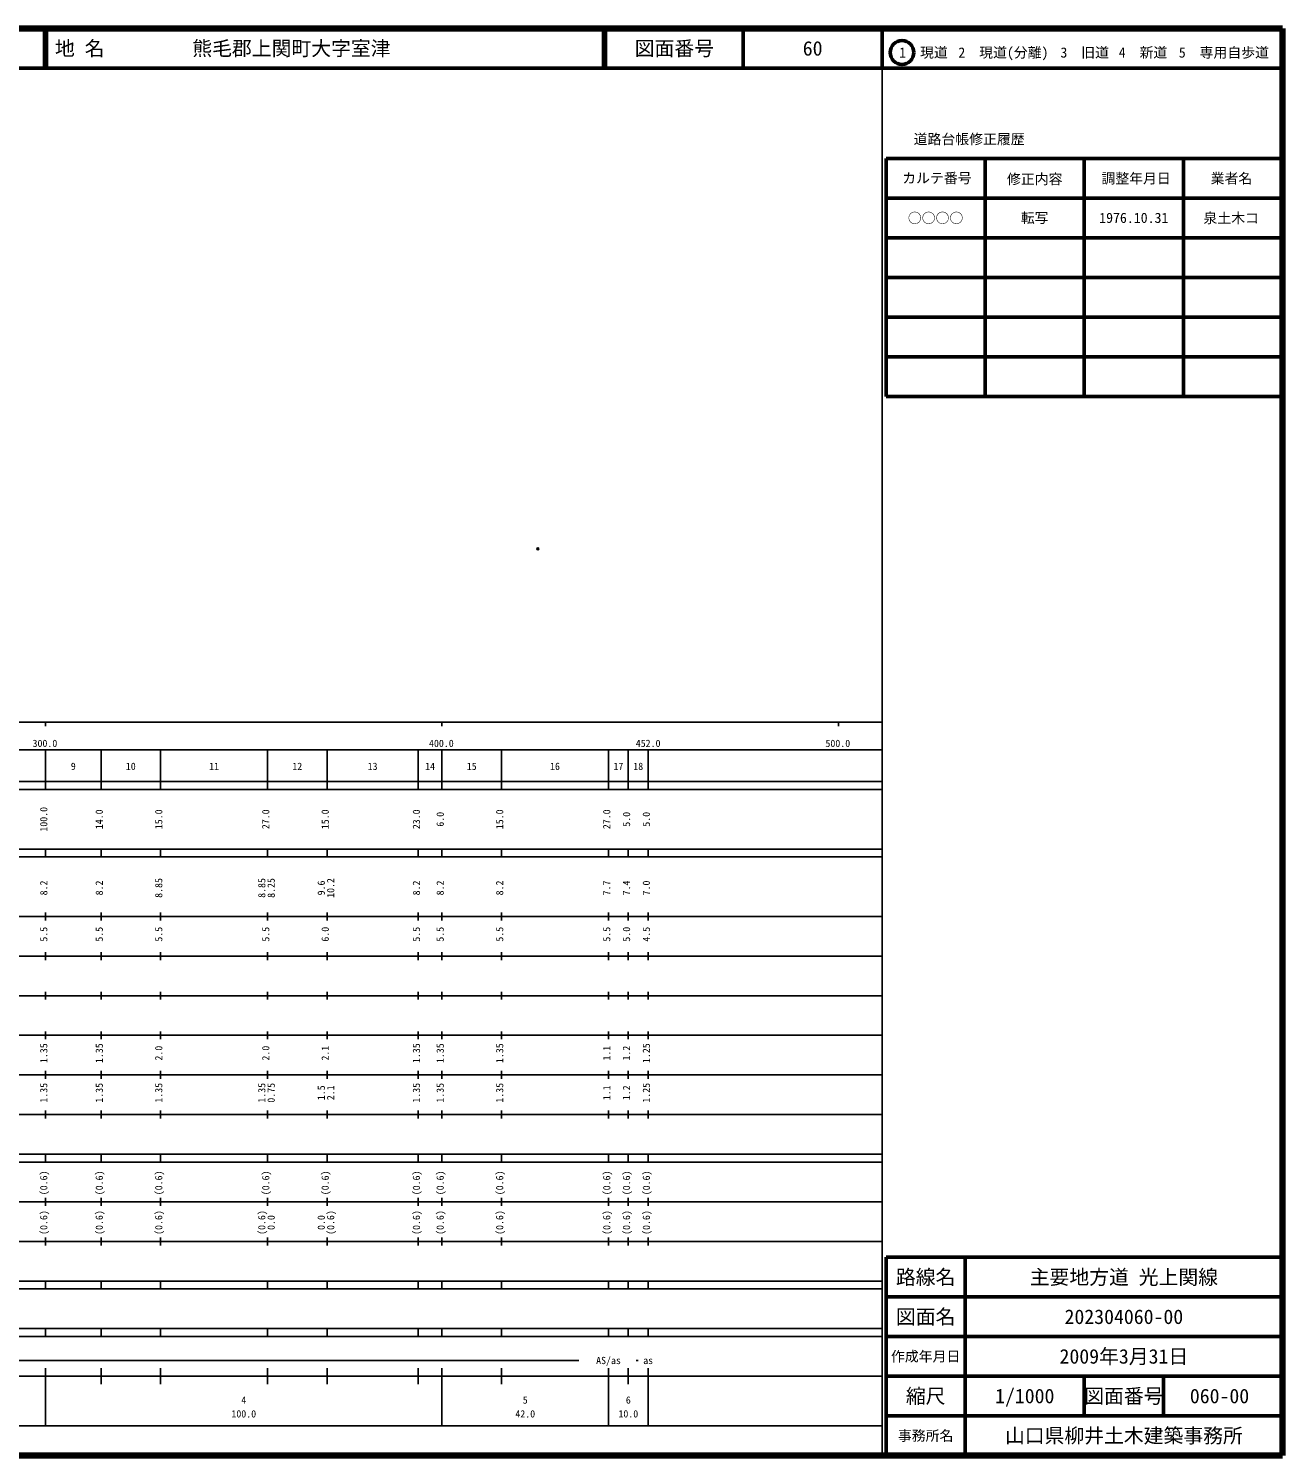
# Model space of a CAD drawing. Units: millimetres on the paper. Extents: x 40 to 680, y 20 to 380.
# Drawn here: x 363.7 to 680, y 20 to 380 of the extents above; entities that cross this region are included whole.
import ezdxf
from ezdxf.enums import TextEntityAlignment as Align

# ---------------------------------------------------------------- set-up
doc = ezdxf.new("R2010")
doc.units = ezdxf.units.MM
doc.header["$PDMODE"] = 32
doc.header["$PDSIZE"] = 0.5
doc.layers.add('M-OTRS', color=6, linetype='Continuous')
doc.layers.add('M-TTL-TXT', color=7, linetype='Continuous')
for name, color, linetype, lineweight in [('M-TTL', 2, 'Continuous', 140), ('M-TTL-BAND', 7, 'Continuous', 25), ('M-TTL-FRAM', 2, 'Continuous', 50), ('M-TTL-LINE', 7, 'Continuous', 50)]:
    doc.layers.add(name, color=color, linetype=linetype, lineweight=lineweight)
doc.styles.add('ＭＳ ゴシック', font='')
doc.styles.get('ＭＳ ゴシック').set_extended_font_data('MS Gothic')

msp = doc.modelspace()

# ---------------------------------------------------------------- linework, layer by layer
at = {"layer": 'M-OTRS'}
msp.add_point((492.168, 248.705), dxfattribs=at)
at = {"layer": 'M-TTL'}
for p, q in [((680, 380), (40, 380)), ((680, 20), (680, 380)), ((40, 20), (680, 20))]:
    msp.add_line(p, q, dxfattribs=at)
at = {"layer": 'M-TTL-BAND'}
for p, q in [((579, 20), (579, 370)), ((40, 205), (579, 205)), ((368, 205), (368, 204)), ((468, 205), (468, 204)), ((568, 205), (568, 204)), ((68, 198), (579, 198)), ((368, 188), (368, 198)), ((382, 188), (382, 198)), ((397, 188), (397, 198)), ((424, 188), (424, 198)), ((439, 188), (439, 198)), ((462, 188), (462, 198)), ((468, 188), (468, 198)), ((483, 188), (483, 198)), ((510, 188), (510, 198)), ((515, 188), (515, 198)), ((520, 188), (520, 198)), ((40, 190), (579, 190)), ((40, 188), (579, 188)), ((40, 173), (579, 173)), ((368, 171), (368, 173)), ((382, 171), (382, 173)), ((397, 171), (397, 173)), ((424, 171), (424, 173)), ((439, 171), (439, 173)), ((462, 171), (462, 173)), ((468, 171), (468, 173)), ((483, 171), (483, 173)), ((510, 171), (510, 173)), ((515, 171), (515, 173)), ((520, 171), (520, 173)), ((40, 171), (579, 171)), ((40, 156), (579, 156)), ((368, 155), (368, 157)), ((382, 155), (382, 157)), ((397, 155), (397, 157)), ((424, 155), (424, 157)), ((439, 155), (439, 157)), ((462, 155), (462, 157)), ((468, 155), (468, 157)), ((483, 155), (483, 157)), ((510, 155), (510, 157)), ((515, 155), (515, 157)), ((520, 155), (520, 157)), ((46, 146), (579, 146)), ((368, 145), (368, 147)), ((382, 145), (382, 147)), ((397, 145), (397, 147)), ((424, 145), (424, 147)), ((439, 145), (439, 147)), ((462, 145), (462, 147)), ((468, 145), (468, 147)), ((483, 145), (483, 147)), ((510, 145), (510, 147)), ((515, 145), (515, 147)), ((520, 145), (520, 147)), ((368, 135), (368, 137)), ((382, 135), (382, 137)), ((397, 135), (397, 137)), ((424, 135), (424, 137)), ((439, 135), (439, 137)), ((462, 135), (462, 137)), ((468, 135), (468, 137)), ((483, 135), (483, 137)), ((510, 135), (510, 137)), ((515, 135), (515, 137)), ((520, 135), (520, 137)), ((52, 136), (579, 136)), ((46, 126), (579, 126)), ((368, 125), (368, 127)), ((382, 125), (382, 127)), ((397, 125), (397, 127)), ((424, 125), (424, 127)), ((439, 125), (439, 127)), ((462, 125), (462, 127)), ((468, 125), (468, 127)), ((483, 125), (483, 127)), ((510, 125), (510, 127)), ((515, 125), (515, 127)), ((520, 125), (520, 127)), ((52, 116), (579, 116)), ((368, 115), (368, 117)), ((382, 115), (382, 117)), ((397, 115), (397, 117)), ((424, 115), (424, 117)), ((439, 115), (439, 117)), ((462, 115), (462, 117)), ((468, 115), (468, 117)), ((483, 115), (483, 117)), ((510, 115), (510, 117)), ((515, 115), (515, 117)), ((520, 115), (520, 117)), ((46, 106), (579, 106)), ((368, 105), (368, 107)), ((382, 105), (382, 107)), ((397, 105), (397, 107)), ((424, 105), (424, 107)), ((439, 105), (439, 107)), ((462, 105), (462, 107)), ((468, 105), (468, 107)), ((483, 105), (483, 107)), ((510, 105), (510, 107)), ((515, 105), (515, 107)), ((520, 105), (520, 107)), ((40, 96), (579, 96)), ((40, 94), (579, 94)), ((368, 94), (368, 96)), ((382, 94), (382, 96)), ((397, 94), (397, 96)), ((424, 94), (424, 96)), ((439, 94), (439, 96)), ((462, 94), (462, 96)), ((468, 94), (468, 96)), ((483, 94), (483, 96)), ((510, 94), (510, 96)), ((515, 94), (515, 96)), ((520, 94), (520, 96)), ((49, 84), (579, 84)), ((368, 83), (368, 85)), ((382, 83), (382, 85)), ((397, 83), (397, 85)), ((424, 83), (424, 85)), ((439, 83), (439, 85)), ((462, 83), (462, 85)), ((468, 83), (468, 85)), ((483, 83), (483, 85)), ((510, 83), (510, 85)), ((515, 83), (515, 85)), ((520, 83), (520, 85)), ((40, 74), (579, 74)), ((368, 73), (368, 75)), ((382, 73), (382, 75)), ((397, 73), (397, 75)), ((424, 73), (424, 75)), ((439, 73), (439, 75)), ((462, 73), (462, 75)), ((468, 73), (468, 75)), ((483, 73), (483, 75)), ((510, 73), (510, 75)), ((515, 73), (515, 75)), ((520, 73), (520, 75)), ((40, 64), (579, 64)), ((40, 62), (579, 62)), ((368, 62), (368, 64)), ((382, 62), (382, 64)), ((397, 62), (397, 64)), ((424, 62), (424, 64)), ((439, 62), (439, 64)), ((462, 62), (462, 64)), ((468, 62), (468, 64)), ((483, 62), (483, 64)), ((510, 62), (510, 64)), ((515, 62), (515, 64)), ((520, 62), (520, 64)), ((40, 52), (579, 52)), ((368, 50), (368, 52)), ((382, 50), (382, 52)), ((397, 50), (397, 52)), ((424, 50), (424, 52)), ((439, 50), (439, 52)), ((462, 50), (462, 52)), ((468, 50), (468, 52)), ((483, 50), (483, 52)), ((510, 50), (510, 52)), ((515, 50), (515, 52)), ((520, 50), (520, 52)), ((40, 50), (579, 50)), ((71, 44), (502.5, 44)), ((517.5, 44), (517, 44)), ((40, 40), (579, 40)), ((368, 27.5), (368, 42)), ((382, 38), (382, 42)), ((397, 38), (397, 42)), ((424, 38), (424, 42)), ((439, 38), (439, 42)), ((462, 38), (462, 42)), ((468, 27.5), (468, 42)), ((483, 38), (483, 42)), ((510, 27.5), (510, 42)), ((515, 38), (515, 42)), ((520, 27.5), (520, 42)), ((68, 27.5), (579, 27.5))]:
    msp.add_line(p, q, dxfattribs=at)
at = {"layer": 'M-TTL-FRAM'}
for p, q in [((580, 347.197), (580, 287.197)), ((580, 347.197), (680, 347.197)), ((580, 287.197), (680, 287.197)), ((680, 70), (580, 70)), ((580, 70), (580, 20))]:
    msp.add_line(p, q, dxfattribs=at)
at = {"layer": 'M-TTL-LINE'}
for p, q in [((367.75, 380), (367.75, 370)), ((368.25, 380), (368.25, 370)), ((508.747, 380), (508.747, 370)), ((509.247, 380), (509.247, 370)), ((543.997, 380), (543.997, 370)), ((579, 380), (579, 370)), ((40, 370), (680, 370)), ((605, 347.197), (605, 287.197)), ((630, 347.197), (630, 287.197)), ((655, 347.197), (655, 287.197)), ((580, 337.197), (680, 337.197)), ((580, 327.197), (680, 327.197)), ((580, 317.197), (680, 317.197)), ((580, 307.197), (680, 307.197)), ((580, 297.197), (680, 297.197)), ((600, 70), (600, 20)), ((680, 60), (580, 60)), ((680, 50), (580, 50)), ((680, 40), (580, 40)), ((630, 40), (630, 30)), ((650, 40), (650, 30)), ((680, 30), (580, 30))]:
    msp.add_line(p, q, dxfattribs=at)
msp.add_circle((584.031, 373.958), 3, dxfattribs=at)

# ---------------------------------------------------------------- texts
at = {"layer": 'M-TTL-BAND', "style": 'ＭＳ ゴシック'}
for s, p in [('300.0', (367.844, 198.195)), ('400.0', (467.844, 198.195)), ('452.0', (520, 198.195)), ('500.0', (567.844, 198.195)), ('9', (375, 192.405)), ('10', (389.5, 192.405)), ('11', (410.5, 192.405)), ('12', (431.5, 192.405)), ('13', (450.5, 192.405)), ('14', (465, 192.405)), ('15', (475.5, 192.405)), ('16', (496.5, 192.405)), ('17', (512.5, 192.405)), ('18', (517.5, 192.405)), ('AS/as', (510, 42.5)), ('as', (520, 42.5)), ('4', (418, 32.523)), ('5', (489, 32.523)), ('6', (515, 32.523)), ('100.0', (418, 29.033)), ('42.0', (489, 29.033)), ('10.0', (515, 29.033))]:
    msp.add_text(s, height=1.833, dxfattribs=at).set_placement(p, align=Align.BOTTOM_CENTER)
for s, p in [('100.0', (369, 180.5)), ('14.0', (383, 180.5)), ('15.0', (398, 180.5)), ('27.0', (425, 180.5)), ('15.0', (440, 180.5)), ('23.0', (463, 180.5)), ('6.0', (469, 180.5)), ('15.0', (484, 180.5)), ('27.0', (511, 180.5)), ('5.0', (516, 180.5)), ('5.0', (521, 180.5)), ('8.2', (369, 163.174)), ('8.2', (383, 163.174)), ('8.85', (398, 163.174)), ('8.85', (424, 163.174)), ('8.25', (426.37, 163.174)), ('9.6', (439, 163.174)), ('10.2', (441.37, 163.174)), ('8.2', (463, 163.174)), ('8.2', (469, 163.174)), ('8.2', (484, 163.174)), ('7.7', (511, 163.174)), ('7.4', (516, 163.174)), ('7.0', (521, 163.174)), ('5.5', (369, 151.5)), ('5.5', (383, 151.5)), ('5.5', (398, 151.5)), ('5.5', (425, 151.5)), ('6.0', (440, 151.5)), ('5.5', (463, 151.5)), ('5.5', (469, 151.5)), ('5.5', (484, 151.5)), ('5.5', (511, 151.5)), ('5.0', (516, 151.5)), ('4.5', (521, 151.5)), ('1.35', (369, 121.5)), ('1.35', (383, 121.5)), ('2.0', (398, 121.5)), ('2.0', (425, 121.5)), ('2.1', (440, 121.5)), ('1.35', (463, 121.5)), ('1.35', (469, 121.5)), ('1.35', (484, 121.5)), ('1.1', (511, 121.5)), ('1.2', (516, 121.5)), ('1.25', (521, 121.5)), ('1.35', (369, 111.5)), ('1.35', (383, 111.5)), ('1.35', (398, 111.5)), ('1.35', (424, 111.5)), ('0.75', (426.37, 111.5)), ('1.5', (439, 111.5)), ('2.1', (441.37, 111.5)), ('1.35', (463, 111.5)), ('1.35', (469, 111.5)), ('1.35', (484, 111.5)), ('1.1', (511, 111.5)), ('1.2', (516, 111.5)), ('1.25', (521, 111.5)), ('(0.6)', (369, 88.764)), ('(0.6)', (383, 88.764)), ('(0.6)', (398, 88.764)), ('(0.6)', (425, 88.764)), ('(0.6)', (440, 88.764)), ('(0.6)', (463, 88.764)), ('(0.6)', (469, 88.764)), ('(0.6)', (484, 88.764)), ('(0.6)', (511, 88.764)), ('(0.6)', (516, 88.764)), ('(0.6)', (521, 88.764)), ('(0.6)', (369, 78.764)), ('(0.6)', (383, 78.764)), ('(0.6)', (398, 78.764)), ('(0.6)', (424, 78.764)), ('0.0', (426.37, 78.764)), ('0.0', (439, 78.764)), ('(0.6)', (441.37, 78.764)), ('(0.6)', (463, 78.764)), ('(0.6)', (469, 78.764)), ('(0.6)', (484, 78.764)), ('(0.6)', (511, 78.764)), ('(0.6)', (516, 78.764)), ('(0.6)', (521, 78.764))]:
    msp.add_text(s, height=1.833, rotation=90, dxfattribs=at).set_placement(p, align=Align.BOTTOM_CENTER)
at = {"layer": 'M-TTL-TXT', "style": 'ＭＳ ゴシック'}
for s, p in [('地 名', (370.38, 375)), ('熊毛郡上関町大字室津', (405.024, 375))]:
    msp.add_text(s, height=3.666, dxfattribs=at).set_placement(p, align=Align.MIDDLE_LEFT)
for s, height, p in [('図面番号', 3.666, (526.622, 375)), ('60', 3.666, (561.497, 375)), ('1\u3000現道', 2.566, (589.448, 373.958)), ('2\u3000現道(分離)', 2.566, (609.619, 373.958)), ('3\u3000旧道', 2.566, (630.121, 373.958)), ('4\u3000新道', 2.566, (644.824, 373.958)), ('5\u3000専用自歩道', 2.566, (665.228, 373.958)), ('道路台帳修正履歴', 2.566, (600.968, 352.113)), ('カルテ番号', 2.566, (592.839, 342.277)), ('修正内容', 2.566, (617.509, 342.023)), ('調整年月日', 2.566, (643.089, 342.197)), ('業者名', 2.566, (667.134, 342.197)), ('○○○○', 2.566, (592.5, 332.189)), ('転写', 2.566, (617.5, 332.245)), ('1976.10.31', 2.566, (642.5, 332.245)), ('泉土木コ', 2.566, (667.077, 332.189)), ('路線名', 3.666, (590, 65)), ('路線名', 3.666, (590, 65)), ('主要地方道 光上関線', 3.666, (640, 65)), ('図面名', 3.666, (590, 55)), ('図面名', 3.666, (590, 55)), ('202304060-00', 3.666, (640, 55)), ('2009年3月31日', 3.666, (640, 45)), ('作成年月日', 2.566, (590, 45)), ('作成年月日', 2.566, (590, 45)), ('縮尺', 3.666, (590, 35)), ('縮尺', 3.666, (590, 35)), ('1/1000', 3.666, (615, 35)), ('図面番号', 3.666, (640, 35)), ('図面番号', 3.666, (640, 35)), ('060-00', 3.666, (664.125, 35)), ('事務所名', 2.566, (590, 25)), ('事務所名', 2.566, (590, 25)), ('山口県柳井土木建築事務所', 3.666, (640, 25))]:
    msp.add_text(s, height=height, dxfattribs=at).set_placement(p, align=Align.MIDDLE_CENTER)

doc.saveas('drawing.dxf')
